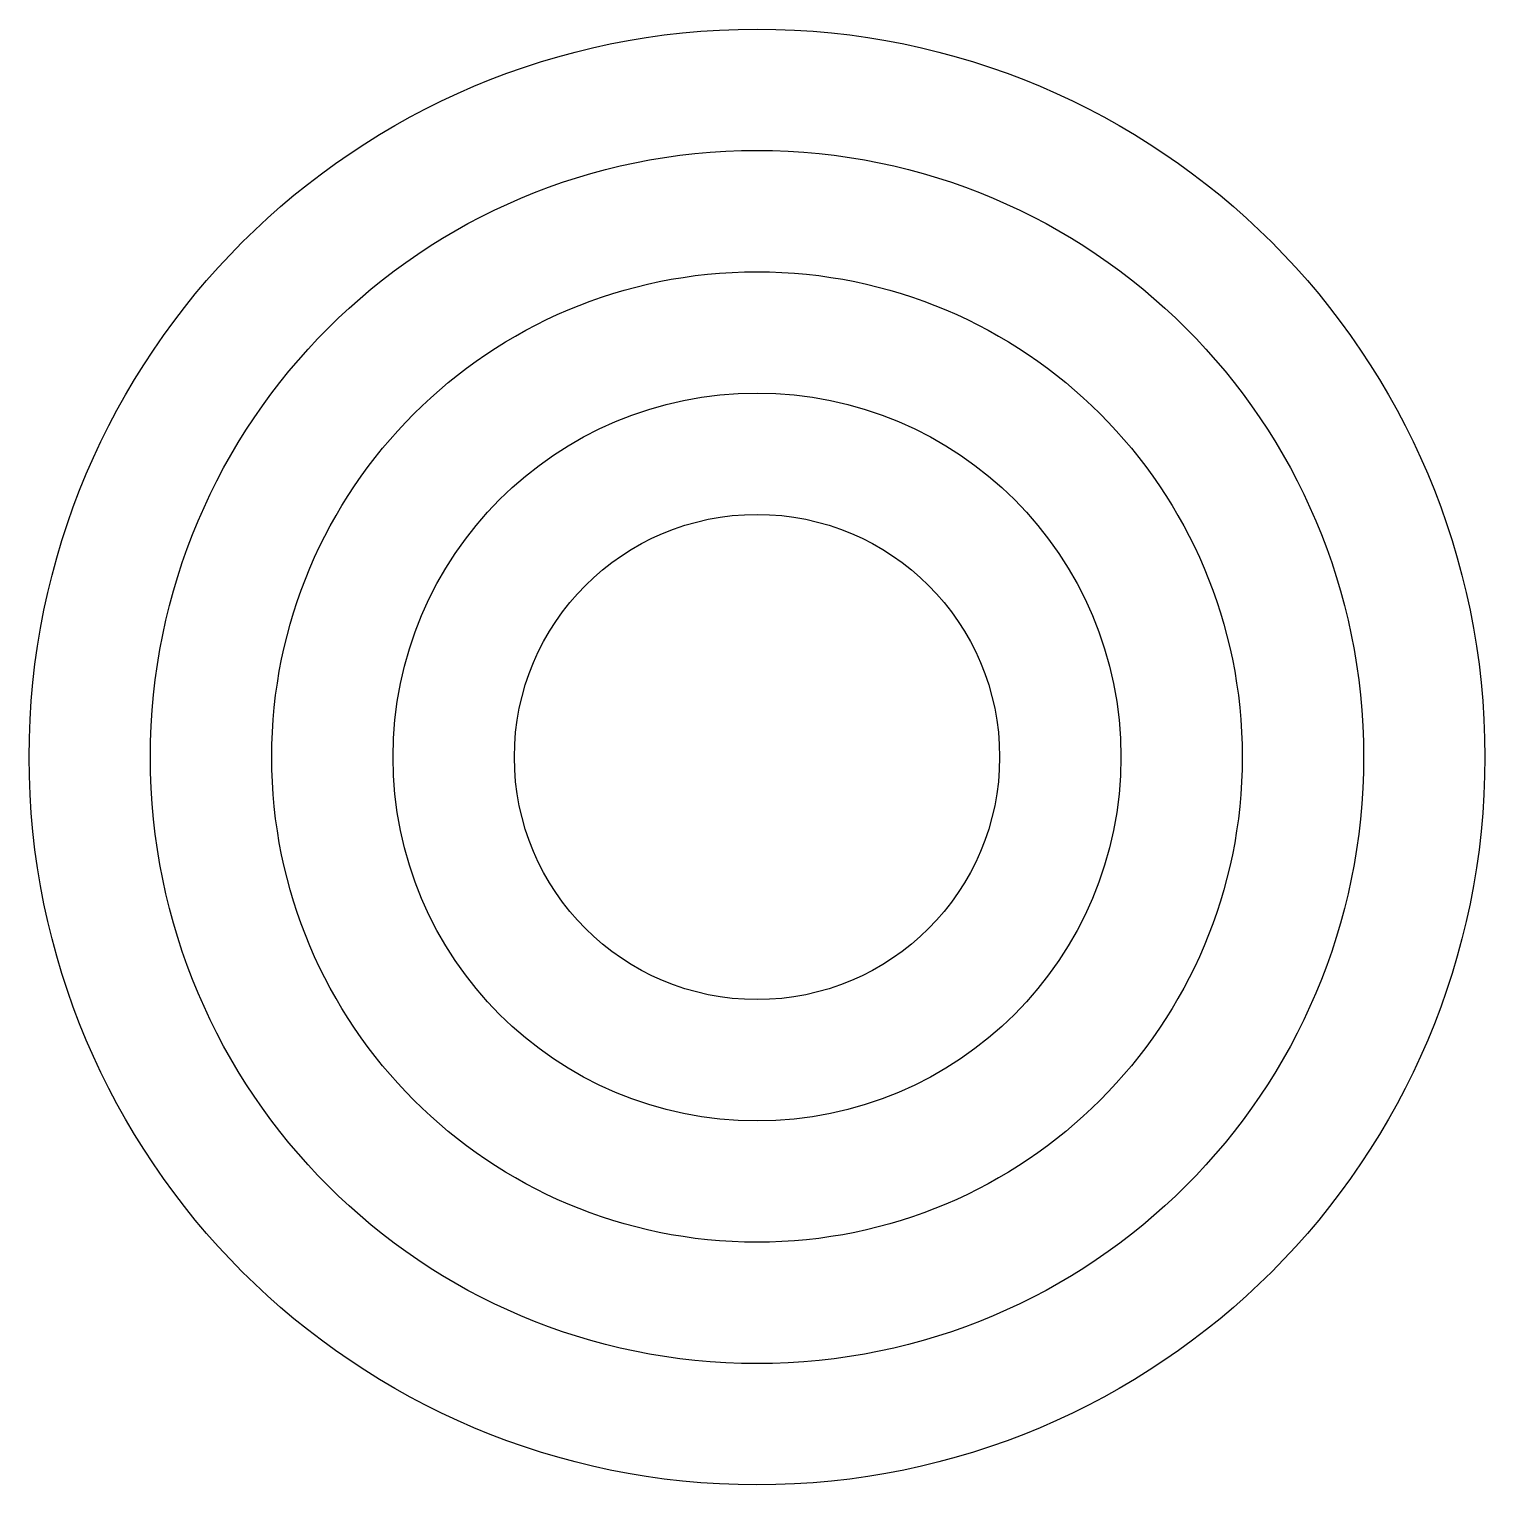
# Model space of a CAD drawing. Header units: millimetres. Extents: x -15 to 15, y -15 to 15.
import ezdxf

# ---------------------------------------------------------------- set-up
doc = ezdxf.new("R2010")
doc.units = ezdxf.units.MM
doc.layers.add('Sketch', color=7, linetype='CONTINUOUS')

msp = doc.modelspace()

# ---------------------------------------------------------------- linework, layer by layer
at = {"layer": 'Sketch'}
for radius in [15, 12.5, 10, 7.5, 5]:
    msp.add_circle((0, 0), radius, dxfattribs=at)

doc.saveas('drawing.dxf')
